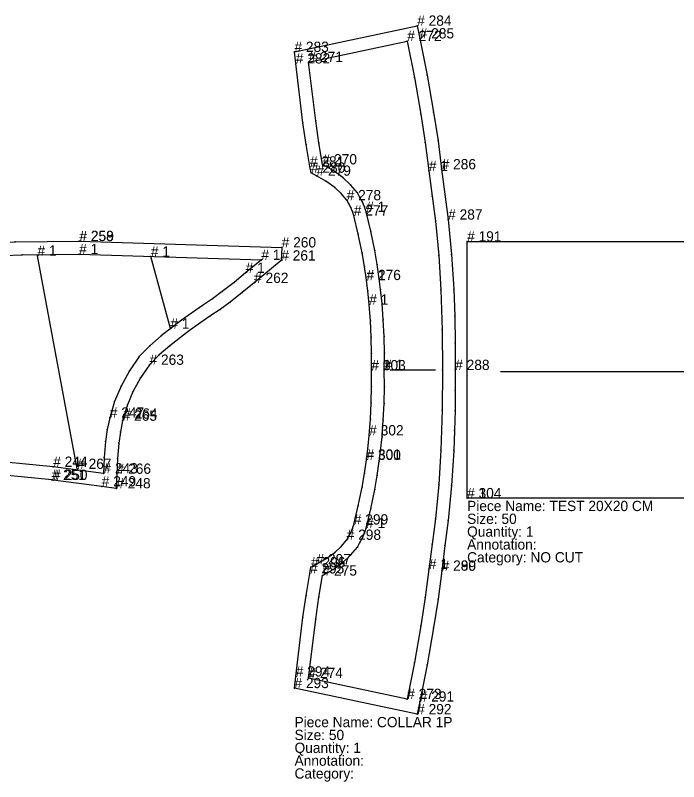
# Model space of a CAD drawing. Extents: x -10 to 8262, y -451 to 406.
# Drawn here: x 4126 to 4643, y -321 to 276 of the extents above; entities that cross this region are included whole.
import ezdxf

# ---------------------------------------------------------------- set-up
doc = ezdxf.new("R2010")
doc.units = 0

# ---------------------------------------------------------------- blocks, each defined once
blk = doc.blocks.new('QUILT.UNDER_SLEEVE_2P-S_50')
at = {"layer": '1'}
blk.add_lwpolyline([(1876.246, 1020.949), (1864.925, 1022.439), (1827.015, 1027.427), (1825.891, 1027.575), (1767.413, 1033.179), (1714.733, 1036.8879), (1675.056, 1037.88), (1635.366, 1037.467), (1592.061, 1035.542), (1548.838, 1032.256), (1524.0861, 1029.958), (1491.83, 1025.7209), (1491.2889, 1025.6429), (1473.067, 1022.914), (1454.927, 1019.692), (1434.02, 1015.124), (1424.4041, 1012.887), (1388.668, 1139.464), (1398.047, 1142.496), (1467.09, 1163.917), (1533.439, 1182.0959), (1533.4391, 1182.0959), (1561.851, 1188.801), (1590.498, 1194.441), (1628.0861, 1200.274), (1665.866, 1204.752), (1706.6899, 1208.3521), (1747.592, 1210.988), (1797.502, 1212.897), (1847.448, 1213.59), (1847.608, 1213.584), (2005.1639, 1208.613), (2004.8361, 1198.4189), (1983.631, 1180.953), (1974.462, 1173.4041), (1965.0811, 1166.103), (1957.2791, 1160.4091), (1949.2791, 1154.976), (1933.3149, 1143.842), (1917.882, 1131.983), (1909.74, 1124.884), (1902.165, 1117.183), (1895.158, 1106.975), (1889.2209, 1096.1169), (1884.923, 1085.882), (1881.6429, 1075.2841), (1881.214, 1073.5861), (1879.402, 1064.957), (1878.136, 1056.233), (1877.071, 1044.262), (1876.578, 1032.254)], close=True, dxfattribs=at)
at = {"layer": '14'}
blk.add_lwpolyline([(1866.282, 1032.55), (1827.0959, 1037.7061), (1768.278, 1043.343), (1715.24, 1047.077), (1675.1639, 1048.08), (1635.077, 1047.663), (1591.485, 1045.7271), (1547.981, 1042.373), (1535.436, 1041.3781), (1522.918, 1040.093), (1489.8521, 1035.7209), (1474.913, 1033.579), (1460.0341, 1031.051), (1445.808, 1028.244), (1431.6639, 1025.054), (1401.244, 1132.8), (1469.97, 1154.124), (1536.014, 1172.288), (1568.066, 1179.723), (1600.412, 1185.7841), (1638.344, 1191.3459), (1676.46, 1195.517), (1717.35, 1198.912), (1758.3149, 1201.303), (1802.785, 1202.85), (1847.28, 1203.391), (1989.323, 1198.908), (1977.0439, 1188.795), (1968.045, 1181.382), (1958.842, 1174.22), (1951.238, 1168.67), (1943.446, 1163.382), (1927.12, 1151.994), (1911.3459, 1139.868), (1902.447, 1132.101), (1894.189, 1123.6689), (1886.4561, 1112.451), (1879.921, 1100.51), (1874.902, 1088.489), (1871.2061, 1076.0081), (1869.261, 1066.75), (1867.901, 1057.39), (1866.795, 1044.989)], close=True, dxfattribs=at)
at = {"layer": '2'}
for p in [(1847.448, 1213.59), (2005.1639, 1208.613), (1726.951, 1202.452), (1814.814, 1202.174), (1847.28, 1203.391), (1903.202, 1201.462), (1639.611, 1196.989), (1989.323, 1198.908), (2004.8361, 1198.4189), (1553.2, 1182.313), (1533.439, 1182.0959), (1533.4391, 1182.0959), (1468.1429, 1161.505), (1918.377, 1145.358), (1388.668, 1139.464), (1401.244, 1132.8), (1579.251, 1046.17), (1666.653, 1049.054), (1755.181, 1046.126), (1493.8929, 1037.401), (1845.764, 1036.0959), (1825.891, 1027.575), (1866.282, 1032.55), (1431.6639, 1025.054), (1876.246, 1020.949), (1424.4041, 1012.887)]:
    blk.add_point(p, dxfattribs=at)
at = {"layer": '3'}
for p in [(1797.502, 1212.897), (1847.608, 1213.584), (1706.6899, 1208.3521), (1747.592, 1210.988), (1628.0861, 1200.274), (1665.866, 1204.752), (1758.3149, 1201.303), (1802.785, 1202.85), (1590.498, 1194.441), (1676.46, 1195.517), (1717.35, 1198.912), (1561.851, 1188.801), (1638.344, 1191.3459), (1977.0439, 1188.795), (1600.412, 1185.7841), (1568.066, 1179.723), (1968.045, 1181.382), (1983.631, 1180.953), (1536.014, 1172.288), (1958.842, 1174.22), (1974.462, 1173.4041), (1951.238, 1168.67), (1965.0811, 1166.103), (1467.09, 1163.917), (1943.446, 1163.382), (1957.2791, 1160.4091), (1469.97, 1154.124), (1949.2791, 1154.976), (1927.12, 1151.994), (1398.047, 1142.496), (1933.3149, 1143.842), (1911.3459, 1139.868), (1902.447, 1132.101), (1917.882, 1131.983), (1894.189, 1123.6689), (1909.74, 1124.884), (1902.165, 1117.183), (1886.4561, 1112.451), (1895.158, 1106.975), (1879.921, 1100.51), (1889.2209, 1096.1169), (1874.902, 1088.489), (1884.923, 1085.882), (1871.2061, 1076.0081), (1881.6429, 1075.2841), (1881.214, 1073.5861), (1869.261, 1066.75), (1879.402, 1064.957), (1867.901, 1057.39), (1878.136, 1056.233), (1591.485, 1045.7271), (1635.077, 1047.663), (1675.1639, 1048.08), (1715.24, 1047.077), (1866.795, 1044.989), (1522.918, 1040.093), (1535.436, 1041.3781), (1547.981, 1042.373), (1768.278, 1043.343), (1877.071, 1044.262), (1474.913, 1033.579), (1489.8521, 1035.7209), (1592.061, 1035.542), (1635.366, 1037.467), (1675.056, 1037.88), (1714.733, 1036.8879), (1767.413, 1033.179), (1827.0959, 1037.7061), (1445.808, 1028.244), (1460.0341, 1031.051), (1524.0861, 1029.958), (1548.838, 1032.256), (1827.015, 1027.427), (1876.578, 1032.254), (1473.067, 1022.914), (1491.2889, 1025.6429), (1491.83, 1025.7209), (1864.925, 1022.439), (1434.02, 1015.124), (1454.927, 1019.692)]:
    blk.add_point(p, dxfattribs=at)
at = {"layer": '4'}
for p in [(1847.608, 1213.584, 10), (1533.4391, 1182.0959, 10), (1881.6429, 1075.2841, 10), (1827.015, 1027.427, 10), (1491.83, 1025.7209, 10)]:
    blk.add_point(p, dxfattribs=at)
at = {"layer": '7'}
blk.add_line((1536.3311, 1124.786), (1789.224, 1124.786), dxfattribs=at)
at = {"layer": '8'}
for points in [[(1755.181, 1046.126), (1726.951, 1202.452)], [(1845.764, 1036.0959), (1814.814, 1202.174)], [(1918.377, 1145.358), (1903.202, 1201.462)], [(1666.653, 1049.054), (1639.611, 1196.989)], [(1579.251, 1046.17), (1553.2, 1182.313)], [(1493.8929, 1037.401), (1468.1429, 1161.505)]]:
    blk.add_lwpolyline(points, dxfattribs=at)
at = {"layer": '1'}
for s, p in [('# 258', (1847.448, 1213.59)), ('# 259', (1847.608, 1213.584)), ('# 260', (2005.1639, 1208.613)), ('# 261', (2004.8361, 1198.4189)), ('# 257', (1533.439, 1182.0959)), ('# 257', (1533.4391, 1182.0959)), ('# 262', (1983.631, 1180.953)), ('# 255', (1388.668, 1139.464)), ('# 256', (1398.047, 1142.496)), ('# 263', (1902.165, 1117.183)), ('# 265', (1881.214, 1073.5861)), ('# 264', (1881.6429, 1075.2841)), ('# 266', (1876.578, 1032.254)), ('# 252', (1491.83, 1025.7209)), ('# 251', (1825.891, 1027.575)), ('# 250', (1827.015, 1027.427)), ('# 249', (1864.925, 1022.439)), ('# 248', (1876.246, 1020.949)), ('# 254', (1424.4041, 1012.887)), ('# 253', (1434.02, 1015.124)), ('Piece Name: QUILT.UNDER SLEEVE 2P', (1388.668, 1002.8866)), ('Size: 50', (1388.668, 992.8866)), ('Quantity: 1', (1388.668, 982.8866)), ('Annotation: ', (1388.668, 972.8866)), ('Category: NYLON', (1388.668, 962.8866))]:
    blk.add_text(s, height=8, dxfattribs=at).set_placement(p)
at = {"layer": '14'}
for s, p in [('# 1', (1847.28, 1203.391)), ('# 1', (1989.323, 1198.908)), ('# 1', (1977.0439, 1188.795)), ('# 246', (1401.244, 1132.8)), ('# 247', (1871.2061, 1076.0081)), ('# 244', (1827.0959, 1037.7061)), ('# 243', (1866.282, 1032.55)), ('# 245', (1431.6639, 1025.054))]:
    blk.add_text(s, height=8, dxfattribs=at).set_placement(p)
at = {"layer": '19'}
blk.add_text('INCLUDED QUILTING ALLOWANCE', height=6, rotation=-0.0031, dxfattribs=at).set_placement((1566.149, 1141.2137))
at = {"layer": '2'}
for s, p in [('# 258', (1847.448, 1213.59)), ('# 260', (2005.1639, 1208.613)), ('# 1', (1726.951, 1202.452)), ('# 1', (1814.814, 1202.174)), ('# 1', (1847.28, 1203.391)), ('# 1', (1903.202, 1201.462)), ('# 1', (1989.323, 1198.908)), ('# 261', (2004.8361, 1198.4189)), ('# 1', (1639.611, 1196.989)), ('# 257', (1533.439, 1182.0959)), ('# 257', (1533.4391, 1182.0959)), ('# 1', (1553.2, 1182.313)), ('# 1', (1468.1429, 1161.505)), ('# 1', (1918.377, 1145.358)), ('# 255', (1388.668, 1139.464)), ('# 246', (1401.244, 1132.8)), ('# 269', (1666.653, 1049.054)), ('# 269', (1579.251, 1046.17)), ('# 268', (1755.181, 1046.126)), ('# 1', (1493.8929, 1037.401)), ('# 267', (1845.764, 1036.0959)), ('# 243', (1866.282, 1032.55)), ('# 245', (1431.6639, 1025.054)), ('# 251', (1825.891, 1027.575)), ('# 248', (1876.246, 1020.949)), ('# 254', (1424.4041, 1012.887))]:
    blk.add_text(s, height=8, dxfattribs=at).set_placement(p)
at = {"layer": '3'}
for s, p in [('# 259', (1847.608, 1213.584)), ('# 1', (1977.0439, 1188.795)), ('# 262', (1983.631, 1180.953)), ('# 256', (1398.047, 1142.496)), ('# 263', (1902.165, 1117.183)), ('# 247', (1871.2061, 1076.0081)), ('# 265', (1881.214, 1073.5861)), ('# 264', (1881.6429, 1075.2841)), ('# 244', (1827.0959, 1037.7061)), ('# 266', (1876.578, 1032.254)), ('# 252', (1491.83, 1025.7209)), ('# 250', (1827.015, 1027.427)), ('# 249', (1864.925, 1022.439)), ('# 253', (1434.02, 1015.124))]:
    blk.add_text(s, height=8, dxfattribs=at).set_placement(p)
at = {"layer": '4'}
for s, p in [('# 259', (1847.608, 1213.584)), ('# 257', (1533.4391, 1182.0959)), ('# 264', (1881.6429, 1075.2841)), ('# 252', (1491.83, 1025.7209)), ('# 250', (1827.015, 1027.427))]:
    blk.add_text(s, height=8, dxfattribs=at).set_placement(p)
at = {"layer": '8'}
for s, p in [('# 1', (1726.951, 1202.452)), ('# 1', (1814.814, 1202.174)), ('# 1', (1903.202, 1201.462)), ('# 1', (1639.611, 1196.989)), ('# 1', (1553.2, 1182.313)), ('# 1', (1468.1429, 1161.505)), ('# 1', (1918.377, 1145.358)), ('# 269', (1666.653, 1049.054)), ('# 269', (1579.251, 1046.17)), ('# 268', (1755.181, 1046.126)), ('# 1', (1493.8929, 1037.401)), ('# 267', (1845.764, 1036.0959))]:
    blk.add_text(s, height=8, dxfattribs=at).set_placement(p)
blk = doc.blocks.new('COLLAR_1P-S_50')
at = {"layer": '1'}
blk.add_lwpolyline([(1048.583, -3890.741), (1048.583, -3890.6589), (1048.584, -3890.5779), (1048.698, -3877.803), (1048.454, -3865.0039), (1047.854, -3852.3611), (1046.9, -3839.719), (1046.89, -3839.6011), (1045.818, -3828.948), (1044.813, -3820.8789), (1044.775, -3820.5891), (1043.2629, -3809.9529), (1041.381, -3799.366), (1038.33, -3784.804), (1034.9091, -3770.321), (1033.785, -3767.1589), (1032.465, -3764.074), (1030.991, -3761.175), (1029.339, -3758.3799), (1025.007, -3753.1421), (1020.054, -3748.5049), (1013.192, -3743.4961), (1005.829, -3739.2959), (1001.511, -3736.9829), (1000.692, -3732.1521), (997.802, -3715.0991), (995.27, -3698.0139), (989.646, -3651.854), (988.618, -3642.834), (1084.2531, -3622.457), (1086.265, -3632.3459), (1091.958, -3661.052), (1097.0649, -3689.8), (1100.49, -3712.0471), (1103.325, -3734.3), (1103.325, -3734.3003), (1108.402, -3773.481), (1111.0341, -3800.582), (1112.755, -3827.6609), (1113.516, -3848.709), (1113.9, -3869.717), (1113.9091, -3890.6709), (1113.9091, -3890.6711), (1113.958, -3906.3589), (1113.782, -3922.115), (1113.382, -3937.8679), (1112.754, -3953.6741), (1111.032, -3980.7461), (1108.3979, -4007.865), (1105.876, -4027.449), (1103.354, -4047.032), (1103.354, -4047.0322), (1100.488, -4069.2759), (1097.0601, -4091.5359), (1091.955, -4120.272), (1086.259, -4148.9888), (1084.246, -4158.877), (988.613, -4138.501), (989.641, -4129.479), (995.266, -4083.3191), (997.796, -4066.2461), (1000.688, -4049.1809), (1001.507, -4044.3521), (1005.825, -4042.0371), (1013.178, -4037.844), (1020.051, -4032.8279), (1024.995, -4028.2), (1029.3361, -4022.9541), (1030.983, -4020.1699), (1032.462, -4017.26), (1033.777, -4014.188), (1034.906, -4011.0129), (1038.325, -3996.543), (1041.379, -3981.967), (1043.259, -3971.394), (1044.7729, -3960.7451), (1044.812, -3960.4551), (1045.817, -3952.386), (1046.889, -3941.7339), (1046.8979, -3941.615), (1047.853, -3928.9871), (1048.453, -3916.3311), (1048.698, -3903.614), (1048.5861, -3890.897)], close=True, dxfattribs=at)
at = {"layer": '14'}
blk.add_lwpolyline([(1058.584, -3890.667), (1058.699, -3877.668), (1058.449, -3864.6699), (1057.833, -3851.686), (1056.8521, -3838.7229), (1055.756, -3827.8291), (1054.726, -3819.5601), (1053.158, -3808.4819), (1051.2, -3797.4651), (1048.052, -3782.439), (1044.517, -3767.498), (1043.147, -3763.6179), (1041.528, -3759.8359), (1039.697, -3756.2319), (1037.631, -3752.7581), (1032.4189, -3746.4131), (1026.4301, -3740.7949), (1018.78, -3735.1919), (1010.551, -3730.481), (1007.687, -3713.5879), (1005.175, -3696.6379), (999.582, -3650.7209), (1076.4659, -3634.3411), (1082.119, -3662.8391), (1087.201, -3691.4431), (1090.592, -3713.4729), (1093.408, -3735.585), (1095.939, -3755.116), (1098.47, -3774.6479), (1101.064, -3801.356), (1102.766, -3828.135), (1103.7841, -3859.394), (1103.908, -3890.668), (1103.7841, -3921.9431), (1102.765, -3953.2), (1101.062, -3979.98), (1098.467, -4006.687), (1095.936, -4026.219), (1093.4041, -4045.75), (1090.588, -4067.8621), (1087.196, -4089.8921), (1082.114, -4118.4971), (1076.46, -4146.9932), (999.577, -4130.6118), (1005.171, -4084.6951), (1007.683, -4067.7461), (1010.548, -4050.8521), (1018.777, -4046.1411), (1026.426, -4040.5381), (1032.416, -4034.9209), (1037.627, -4028.5759), (1039.694, -4025.1011), (1041.525, -4021.498), (1043.145, -4017.7161), (1044.514, -4013.8359), (1048.049, -3998.895), (1051.198, -3983.8689), (1053.157, -3972.8521), (1054.725, -3961.7749), (1055.755, -3953.5049), (1056.851, -3942.6111), (1057.832, -3929.6479), (1058.449, -3916.6641), (1058.699, -3903.666)], close=True, dxfattribs=at)
at = {"layer": '2'}
for p in [(1084.2531, -3622.457), (1076.4659, -3634.3411), (988.618, -3642.834), (999.582, -3650.7209), (1010.551, -3730.481), (1001.511, -3736.9829), (1103.325, -3734.3), (1103.325, -3734.3003), (1048.583, -3890.6589), (1048.583, -3890.741), (1048.584, -3890.5779), (1058.584, -3890.667), (1113.9091, -3890.6709), (1113.9091, -3890.6711), (1001.507, -4044.3521), (1103.354, -4047.032), (1103.354, -4047.0322), (1010.548, -4050.8521), (999.577, -4130.6118), (988.613, -4138.501), (1076.46, -4146.9932), (1084.246, -4158.877)]:
    blk.add_point(p, dxfattribs=at)
at = {"layer": '3'}
for p in [(1086.265, -3632.3459), (989.646, -3651.854), (1082.119, -3662.8391), (1091.958, -3661.052), (1087.201, -3691.4431), (1097.0649, -3689.8), (995.27, -3698.0139), (1005.175, -3696.6379), (1007.687, -3713.5879), (1090.592, -3713.4729), (1100.49, -3712.0471), (997.802, -3715.0991), (1000.692, -3732.1521), (1018.78, -3735.1919), (1093.408, -3735.585), (1005.829, -3739.2959), (1026.4301, -3740.7949), (1013.192, -3743.4961), (1020.054, -3748.5049), (1032.4189, -3746.4131), (1025.007, -3753.1421), (1037.631, -3752.7581), (1095.939, -3755.116), (1029.339, -3758.3799), (1030.991, -3761.175), (1039.697, -3756.2319), (1041.528, -3759.8359), (1032.465, -3764.074), (1033.785, -3767.1589), (1043.147, -3763.6179), (1034.9091, -3770.321), (1044.517, -3767.498), (1098.47, -3774.6479), (1108.402, -3773.481), (1038.33, -3784.804), (1048.052, -3782.439), (1041.381, -3799.366), (1051.2, -3797.4651), (1101.064, -3801.356), (1111.0341, -3800.582), (1053.158, -3808.4819), (1043.2629, -3809.9529), (1044.775, -3820.5891), (1044.813, -3820.8789), (1054.726, -3819.5601), (1045.818, -3828.948), (1055.756, -3827.8291), (1102.766, -3828.135), (1112.755, -3827.6609), (1056.8521, -3838.7229), (1046.89, -3839.6011), (1046.9, -3839.719), (1113.516, -3848.709), (1047.854, -3852.3611), (1057.833, -3851.686), (1103.7841, -3859.394), (1048.454, -3865.0039), (1058.449, -3864.6699), (1113.9, -3869.717), (1048.698, -3877.803), (1058.699, -3877.668), (1048.5861, -3890.897), (1103.908, -3890.668), (1048.698, -3903.614), (1058.699, -3903.666), (1113.958, -3906.3589), (1048.453, -3916.3311), (1058.449, -3916.6641), (1103.7841, -3921.9431), (1113.782, -3922.115), (1047.853, -3928.9871), (1057.832, -3929.6479), (1113.382, -3937.8679), (1046.889, -3941.7339), (1046.8979, -3941.615), (1056.851, -3942.6111), (1045.817, -3952.386), (1055.755, -3953.5049), (1102.765, -3953.2), (1112.754, -3953.6741), (1044.7729, -3960.7451), (1044.812, -3960.4551), (1054.725, -3961.7749), (1043.259, -3971.394), (1053.157, -3972.8521), (1041.379, -3981.967), (1101.062, -3979.98), (1111.032, -3980.7461), (1051.198, -3983.8689), (1038.325, -3996.543), (1048.049, -3998.895), (1034.906, -4011.0129), (1098.467, -4006.687), (1108.3979, -4007.865), (1032.462, -4017.26), (1033.777, -4014.188), (1043.145, -4017.7161), (1044.514, -4013.8359), (1029.3361, -4022.9541), (1030.983, -4020.1699), (1041.525, -4021.498), (1024.995, -4028.2), (1037.627, -4028.5759), (1039.694, -4025.1011), (1095.936, -4026.219), (1105.876, -4027.449), (1020.051, -4032.8279), (1032.416, -4034.9209), (1013.178, -4037.844), (1026.426, -4040.5381), (1005.825, -4042.0371), (1018.777, -4046.1411), (1093.4041, -4045.75), (1000.688, -4049.1809), (997.796, -4066.2461), (1007.683, -4067.7461), (1090.588, -4067.8621), (1100.488, -4069.2759), (995.266, -4083.3191), (1005.171, -4084.6951), (1087.196, -4089.8921), (1097.0601, -4091.5359), (1082.114, -4118.4971), (1091.955, -4120.272), (989.641, -4129.479), (1086.259, -4148.9888)]:
    blk.add_point(p, dxfattribs=at)
at = {"layer": '4'}
for p in [(1103.325, -3734.3003, 10), (1044.775, -3820.5891, 10), (1046.9, -3839.719, 10), (1048.5861, -3890.897, 10), (1113.9091, -3890.6711, 10), (1046.8979, -3941.615, 10), (1044.7729, -3960.7451, 10), (1103.354, -4047.0322, 10)]:
    blk.add_point(p, dxfattribs=at)
at = {"layer": '7'}
blk.add_line((1063.303, -3890.5439), (1098.662, -3890.5439), dxfattribs=at)
at = {"layer": '1'}
for s, p in [('# 284', (1084.2531, -3622.457)), ('# 285', (1086.265, -3632.3459)), ('# 283', (988.618, -3642.834)), ('# 282', (989.646, -3651.854)), ('# 281', (1000.692, -3732.1521)), ('# 280', (1001.511, -3736.9829)), ('# 279', (1005.829, -3739.2959)), ('# 286', (1103.325, -3734.3)), ('# 286', (1103.325, -3734.3003)), ('# 278', (1029.339, -3758.3799)), ('# 277', (1034.9091, -3770.321)), ('# 287', (1108.402, -3773.481)), ('# 276', (1044.775, -3820.5891)), ('# 1', (1044.813, -3820.8789)), ('# 1', (1046.9, -3839.719)), ('# 1', (1048.583, -3890.741)), ('# 303', (1048.5861, -3890.897)), ('# 288', (1113.9091, -3890.6711)), ('# 302', (1046.8979, -3941.615)), ('# 301', (1044.812, -3960.4551)), ('# 300', (1044.7729, -3960.7451)), ('# 299', (1034.906, -4011.0129)), ('# 298', (1029.3361, -4022.9541)), ('# 297', (1005.825, -4042.0371)), ('# 295', (1000.688, -4049.1809)), ('# 296', (1001.507, -4044.3521)), ('# 289', (1103.354, -4047.032)), ('# 290', (1103.354, -4047.0322)), ('# 294', (989.641, -4129.479)), ('# 293', (988.613, -4138.501)), ('# 291', (1086.259, -4148.9888)), ('# 292', (1084.246, -4158.877)), ('Piece Name: COLLAR 1P', (988.6824, -4168.9668)), ('Size: 50', (988.6824, -4178.9668)), ('Quantity: 1', (988.6824, -4188.9668)), ('Annotation: ', (988.6824, -4198.9668)), ('Category: ', (988.6824, -4208.9668))]:
    blk.add_text(s, height=8, dxfattribs=at).set_placement(p)
at = {"layer": '14'}
for s, p in [('# 272', (1076.4659, -3634.3411)), ('# 271', (999.582, -3650.7209)), ('# 270', (1010.551, -3730.481)), ('# 1', (1093.408, -3735.585)), ('# 1', (1044.517, -3767.498)), ('# 1', (1058.584, -3890.667)), ('# 1', (1044.514, -4013.8359)), ('# 1', (1093.4041, -4045.75)), ('# 275', (1010.548, -4050.8521)), ('# 274', (999.577, -4130.6118)), ('# 273', (1076.46, -4146.9932))]:
    blk.add_text(s, height=8, dxfattribs=at).set_placement(p)
at = {"layer": '2'}
for s, p in [('# 284', (1084.2531, -3622.457)), ('# 272', (1076.4659, -3634.3411)), ('# 283', (988.618, -3642.834)), ('# 271', (999.582, -3650.7209)), ('# 270', (1010.551, -3730.481)), ('# 280', (1001.511, -3736.9829)), ('# 286', (1103.325, -3734.3)), ('# 286', (1103.325, -3734.3003)), ('# 1', (1048.583, -3890.741)), ('# 1', (1058.584, -3890.667)), ('# 288', (1113.9091, -3890.6711)), ('# 296', (1001.507, -4044.3521)), ('# 289', (1103.354, -4047.032)), ('# 290', (1103.354, -4047.0322)), ('# 275', (1010.548, -4050.8521)), ('# 274', (999.577, -4130.6118)), ('# 293', (988.613, -4138.501)), ('# 273', (1076.46, -4146.9932)), ('# 292', (1084.246, -4158.877))]:
    blk.add_text(s, height=8, dxfattribs=at).set_placement(p)
at = {"layer": '3'}
for s, p in [('# 285', (1086.265, -3632.3459)), ('# 282', (989.646, -3651.854)), ('# 281', (1000.692, -3732.1521)), ('# 279', (1005.829, -3739.2959)), ('# 1', (1093.408, -3735.585)), ('# 278', (1029.339, -3758.3799)), ('# 1', (1044.517, -3767.498)), ('# 277', (1034.9091, -3770.321)), ('# 287', (1108.402, -3773.481)), ('# 276', (1044.775, -3820.5891)), ('# 1', (1044.813, -3820.8789)), ('# 1', (1046.9, -3839.719)), ('# 303', (1048.5861, -3890.897)), ('# 302', (1046.8979, -3941.615)), ('# 301', (1044.812, -3960.4551)), ('# 300', (1044.7729, -3960.7451)), ('# 299', (1034.906, -4011.0129)), ('# 1', (1044.514, -4013.8359)), ('# 298', (1029.3361, -4022.9541)), ('# 297', (1005.825, -4042.0371)), ('# 295', (1000.688, -4049.1809)), ('# 1', (1093.4041, -4045.75)), ('# 294', (989.641, -4129.479)), ('# 291', (1086.259, -4148.9888))]:
    blk.add_text(s, height=8, dxfattribs=at).set_placement(p)
at = {"layer": '4'}
for s, p in [('# 286', (1103.325, -3734.3003)), ('# 276', (1044.775, -3820.5891)), ('# 1', (1046.9, -3839.719)), ('# 303', (1048.5861, -3890.897)), ('# 288', (1113.9091, -3890.6711)), ('# 302', (1046.8979, -3941.615)), ('# 300', (1044.7729, -3960.7451)), ('# 290', (1103.354, -4047.0322))]:
    blk.add_text(s, height=8, dxfattribs=at).set_placement(p)
blk = doc.blocks.new('TEST_20X20_CM-S_50')
at = {"layer": '1'}
blk.add_lwpolyline([(181.2669, -57.652), (-18.733, -57.6519), (-18.7329, 142.348), (181.267, 142.3479)], close=True, dxfattribs=at)
at = {"layer": '14'}
blk.add_lwpolyline([(181.267, -57.652), (-18.733, -57.652), (-18.733, 142.348), (181.267, 142.348)], close=True, dxfattribs=at)
at = {"layer": '2'}
for p in [(-18.733, 142.348), (-18.7329, 142.348), (181.267, 142.348), (181.267, 142.3479), (-18.733, -57.6519), (-18.733, -57.652), (181.2669, -57.652), (181.267, -57.652)]:
    blk.add_point(p, dxfattribs=at)
at = {"layer": '7'}
blk.add_line((7.278, 41.186), (150.377, 41.186), dxfattribs=at)
at = {"layer": '1'}
for s, p in [('# 191', (-18.7329, 142.348)), ('# 1', (181.267, 142.3479)), ('# 304', (-18.733, -57.6519)), ('# 1', (181.2669, -57.652)), ('Piece Name: TEST 20X20 CM', (-18.7329, -67.6516)), ('Size: 50', (-18.7329, -77.6516)), ('Quantity: 1', (-18.7329, -87.6516)), ('Annotation: ', (-18.7329, -97.6516)), ('Category: NO CUT', (-18.7329, -107.6516))]:
    blk.add_text(s, height=8, dxfattribs=at).set_placement(p)
at = {"layer": '14'}
for p in [(-18.733, 142.348), (181.267, 142.348), (-18.733, -57.652), (181.267, -57.652)]:
    blk.add_text('# 1', height=8, dxfattribs=at).set_placement(p)
at = {"layer": '2'}
for s, p in [('# 1', (-18.733, 142.348)), ('# 191', (-18.7329, 142.348)), ('# 1', (181.267, 142.348)), ('# 1', (181.267, 142.3479)), ('# 304', (-18.733, -57.6519)), ('# 1', (-18.733, -57.652)), ('# 1', (181.2669, -57.652)), ('# 1', (181.267, -57.652))]:
    blk.add_text(s, height=8, dxfattribs=at).set_placement(p)

msp = doc.modelspace()

# ---------------------------------------------------------------- block references
at = {"layer": '1'}
for name, p in [('COLLAR_1P-S_50', (3354.6907, 3890.5635)), ('QUILT.UNDER_SLEEVE_2P-S_50', (2328.2097, -1113.2388)), ('TEST_20X20_CM-S_50', (4496.5947, -42.3484))]:
    msp.add_blockref(name, p, dxfattribs=at)

doc.saveas('drawing.dxf')
